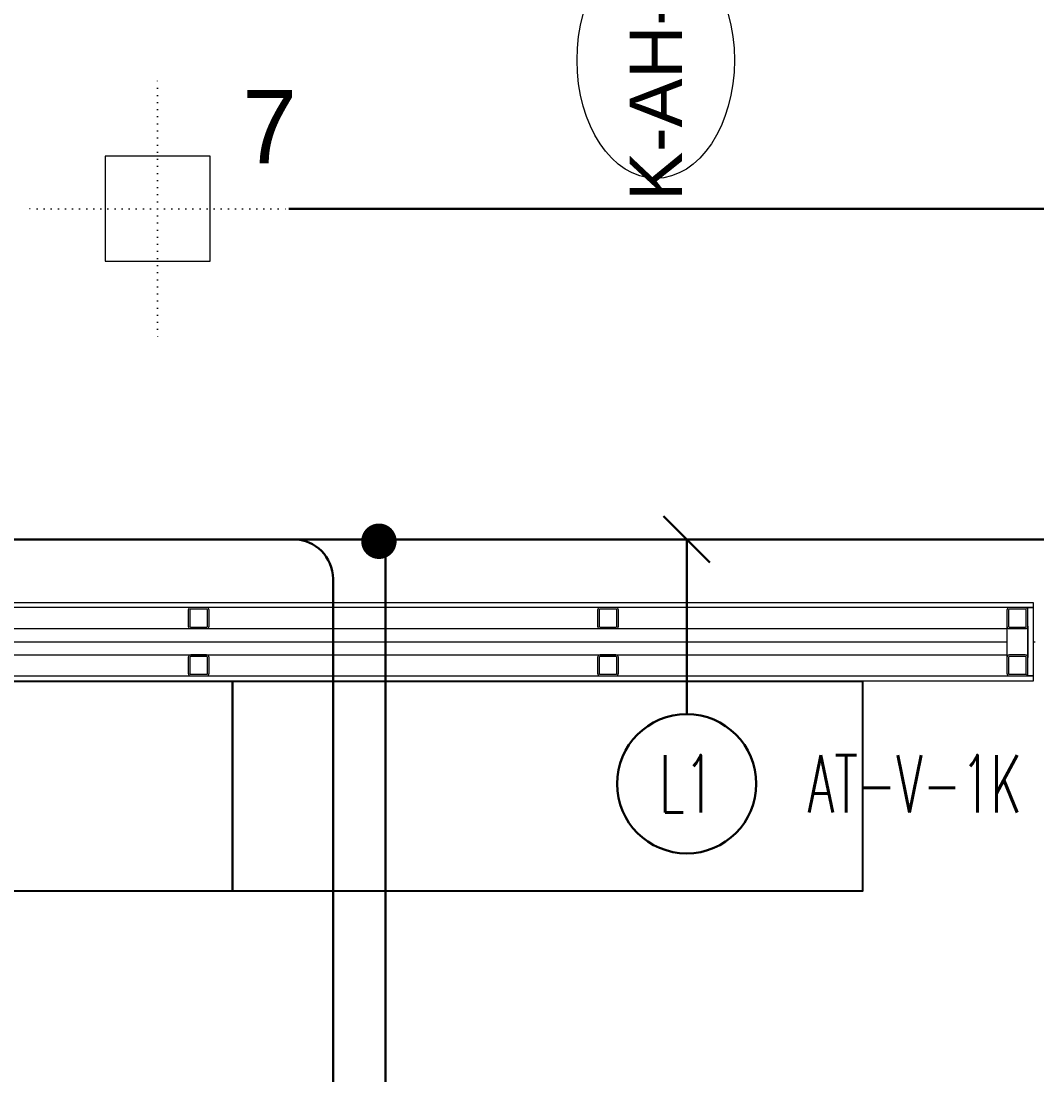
# Model space of a CAD drawing. Extents: x -2012 to 34975, y -1043 to 8321.
# Drawn here: x 17260 to 17453.6, y 3037.5 to 3238.2 of the extents above; entities that cross this region are included whole.
import ezdxf
from ezdxf.enums import TextEntityAlignment as Align

# ---------------------------------------------------------------- set-up
doc = ezdxf.new("R2010")
doc.units = 0
doc.header["$LTSCALE"] = 25
doc.header["$PDMODE"] = 1
doc.linetypes.add('DOT2', pattern=[0.125, 0, -0.125])
doc.layers.get('0').update_dxf_attribs({"color": 9, "lineweight": 9})
for name, color, linetype, lineweight in [('05', 9, 'Continuous', 9), ('06D', 9, 'Continuous', 9), ('10', 9, 'Continuous', 9), ('11', 9, 'Continuous', 9), ('22', 8, 'Continuous', 9), ('31', 9, 'Continuous', 9), ('33', 9, 'BATTING', 9), ('E-KABLO', 7, 'Continuous', 30), ('E-LİNYE', 7, 'Continuous', 30), ('E-YUKARI ÇIKAN HAT', 7, 'Continuous', 30)]:
    doc.layers.add(name, color=color, linetype=linetype, lineweight=lineweight)
doc.styles.add('Arial', font='arial.ttf', dxfattribs={"height": 2.5})
doc.styles.add('E-YAZI', font='txttw.shx')
doc.styles.add('TX-TEXT', font='')
doc.styles.get('TX-TEXT').set_extended_font_data('TrSah Futura Lt BT')
doc.linetypes.add('BATTING', pattern='A,0.0001,-0.1,[134,ltypeshp.shx,S=0.1,R=0,X=-0.1,Y=0],-0.2,[134,ltypeshp.shx,S=0.1,R=180,X=0.1,Y=0],-0.1', length=0.4001)

# ---------------------------------------------------------------- blocks, each defined once
blk = doc.blocks.new('0_doorno')
blk.add_lwpolyline([(4.5, 0), (12.5, 0)])
blk.add_ellipse((0, 0), major_axis=(-4.5, 0), ratio=0.666667)
at = {"style": 'Arial'}
blk.add_attdef('YUKSEKLIK', text='', height=2, dxfattribs=at).set_placement((5, 5.9), align=Align.TOP_LEFT)
blk.add_attdef('KAPINO', text='', height=1.4, dxfattribs=at).set_placement((-0.019, -0.035), align=Align.MIDDLE)
blk.add_attdef('GENISLIK', text='', height=2, dxfattribs=at).set_placement((5, -1.895), align=Align.BOTTOM_LEFT)
blk = doc.blocks.new('Prf-40x40')
for points in [[(1.5, -2), (-1.5, -2, -0.414214), (-2, -1.5), (-2, 1.5, -0.414214), (-1.5, 2), (1.5, 2, -0.414214), (2, 1.5), (2, -1.5, -0.414214)], [(1.5, -1.7), (-1.5, -1.7, -0.414214), (-1.7, -1.5), (-1.7, 1.5, -0.414214), (-1.5, 1.7), (1.5, 1.7, -0.414214), (1.7, 1.5), (1.7, -1.5, -0.414214)]]:
    blk.add_lwpolyline(points, format="xyb", close=True)
blk.add_point((0, 0))
blk = doc.blocks.new('m-çalışma dolap modül')
at = {"lineweight": -3, "ltscale": 0.5}
blk.add_lwpolyline([(0, 40), (120, 40), (120, 0), (0, 0)], close=True, dxfattribs=at)
blk = doc.blocks.new('p-bur-VW-aydınlatma 07')
at = {"linetype": 'DOT2', "ltscale": 0.4}
for q in [(0, 25), (-25, 0), (0, -25), (25, 0)]:
    blk.add_line((0, 0), q, dxfattribs=at)
at = {"linetype": 'ByBlock'}
blk.add_lwpolyline([(0, 10), (-10, 10), (-10, -10), (10, -10), (10, 10), (0, 10)], dxfattribs=at)
at = {"insert": (16.13, 22.65), "char_height": 14, "width": 14.596, "attachment_point": 1, "style": 'TX-TEXT'}
blk.add_mtext('7', dxfattribs=at)

msp = doc.modelspace()

# ---------------------------------------------------------------- linework, layer by layer
at = {"layer": '06D'}
for points in [[(17215.84, 3122.5), (17447.84, 3122.5)], [(17447.84, 3123), (17447.84, 3117)], [(17451.84, 3123), (17451.84, 3117)], [(17215.84, 3117.5), (17447.84, 3117.5)]]:
    msp.add_lwpolyline(points, dxfattribs=at)
at = {"layer": '11'}
for points in [[(17215.84, 3127.5), (17452.84, 3127.5), (17452.84, 3126.5), (17215.84, 3126.5), (17215.84, 3127.5)], [(17215.84, 3113.5), (17452.84, 3113.5), (17452.84, 3112.5), (17215.84, 3112.5), (17215.84, 3113.5)]]:
    msp.add_lwpolyline(points, dxfattribs=at)
msp.add_lwpolyline([(17452.84, 3113.5), (17451.84, 3113.5), (17451.84, 3126.5), (17452.84, 3126.5)], close=True, dxfattribs=at)
at = {"layer": '33', "ltscale": 0.3}
for points in [[(17215.84, 3120), (17447.84, 3120)], [(17452.84, 3120), (17453.24, 3120)]]:
    msp.add_lwpolyline(points, dxfattribs=at)
at = {"layer": 'E-KABLO', "color": 6}
for p, q in [((17311.01, 3202.47), (17505.44, 3202.47)), ((17107.55, 3139.5), (17290.71, 3139.5)), ((17319.44, 3021.72), (17319.44, 3132))]:
    msp.add_line(p, q, dxfattribs=at)
at = {"layer": 'E-KABLO', "color": 4}
for p, q in [((17290.71, 3139.5), (17515.78, 3139.5)), ((17329.41, 936.6), (17329.41, 3139.5))]:
    msp.add_line(p, q, dxfattribs=at)
at = {"layer": 'E-KABLO', "color": 6}
msp.add_arc((17311.94, 3132), 7.5, 0, 90, dxfattribs=at)
at = {"layer": 'E-LİNYE', "color": 7, "linetype": 'Continuous'}
for p, q in [((17382.41, 3143.91), (17391.25, 3135.07)), ((17386.83, 3106.21), (17386.83, 3139.49))]:
    msp.add_line(p, q, dxfattribs=at)
msp.add_circle((17386.83, 3092.95), 13.26, dxfattribs=at)
at = {"layer": 'E-YUKARI ÇIKAN HAT', "color": 4, "linetype": 'Continuous', "const_width": 3.38}
msp.add_lwpolyline([(17326.5, 3139.15, 1), (17329.87, 3139.15, 1)], format="xyb", close=True, dxfattribs=at)

# ---------------------------------------------------------------- block references
at = {"layer": '05', "lineweight": -3}
for p in [(17180.31, 3072.5), (17300.31, 3072.5)]:
    msp.add_blockref('m-çalışma dolap modül', p, dxfattribs=at)
at = {"layer": '10', "xscale": -1}
for p in [(17293.84, 3124.5), (17371.84, 3124.5), (17449.84, 3124.5), (17293.84, 3115.5), (17371.84, 3115.5), (17449.84, 3115.5)]:
    msp.add_blockref('Prf-40x40', p, dxfattribs=at)
at = {"layer": '22'}
ref = msp.add_blockref('0_doorno', (17380.93, 3230.78), dxfattribs=dict(at, xscale=5, yscale=5, zscale=5, rotation=90))
ref.add_attrib('KAPINO', 'K-AH-01', dxfattribs={"layer": '0', "height": 10, "rotation": 90, "style": 'Arial'}).set_placement((17380.93, 3230.78), align=Align.MIDDLE)
ref.add_attrib('GENISLIK', '90', dxfattribs={"layer": '0', "height": 10, "rotation": 90, "style": 'Arial'}).set_placement((17380.93, 3263.15), align=Align.BOTTOM_LEFT)
ref.add_attrib('YUKSEKLIK', '220', dxfattribs={"layer": '0', "height": 10, "rotation": 90, "style": 'Arial'}).set_placement((17383.43, 3255.55), align=Align.TOP_LEFT)
at = {"layer": '31', "linetype": 'ByBlock'}
msp.add_blockref('p-bur-VW-aydınlatma 07', (17286.01, 3202.47), dxfattribs=at)

# ---------------------------------------------------------------- texts
at = {"layer": 'E-LİNYE', "color": 3, "linetype": 'Continuous', "style": 'E-YAZI', "width": 0.6}
for s, p in [('L1', (17386.83, 3092.95)), ('AT-V-1K', (17430.27, 3092.95))]:
    msp.add_text(s, height=10.938, dxfattribs=at).set_placement(p, align=Align.MIDDLE_CENTER)

doc.saveas('drawing.dxf')
